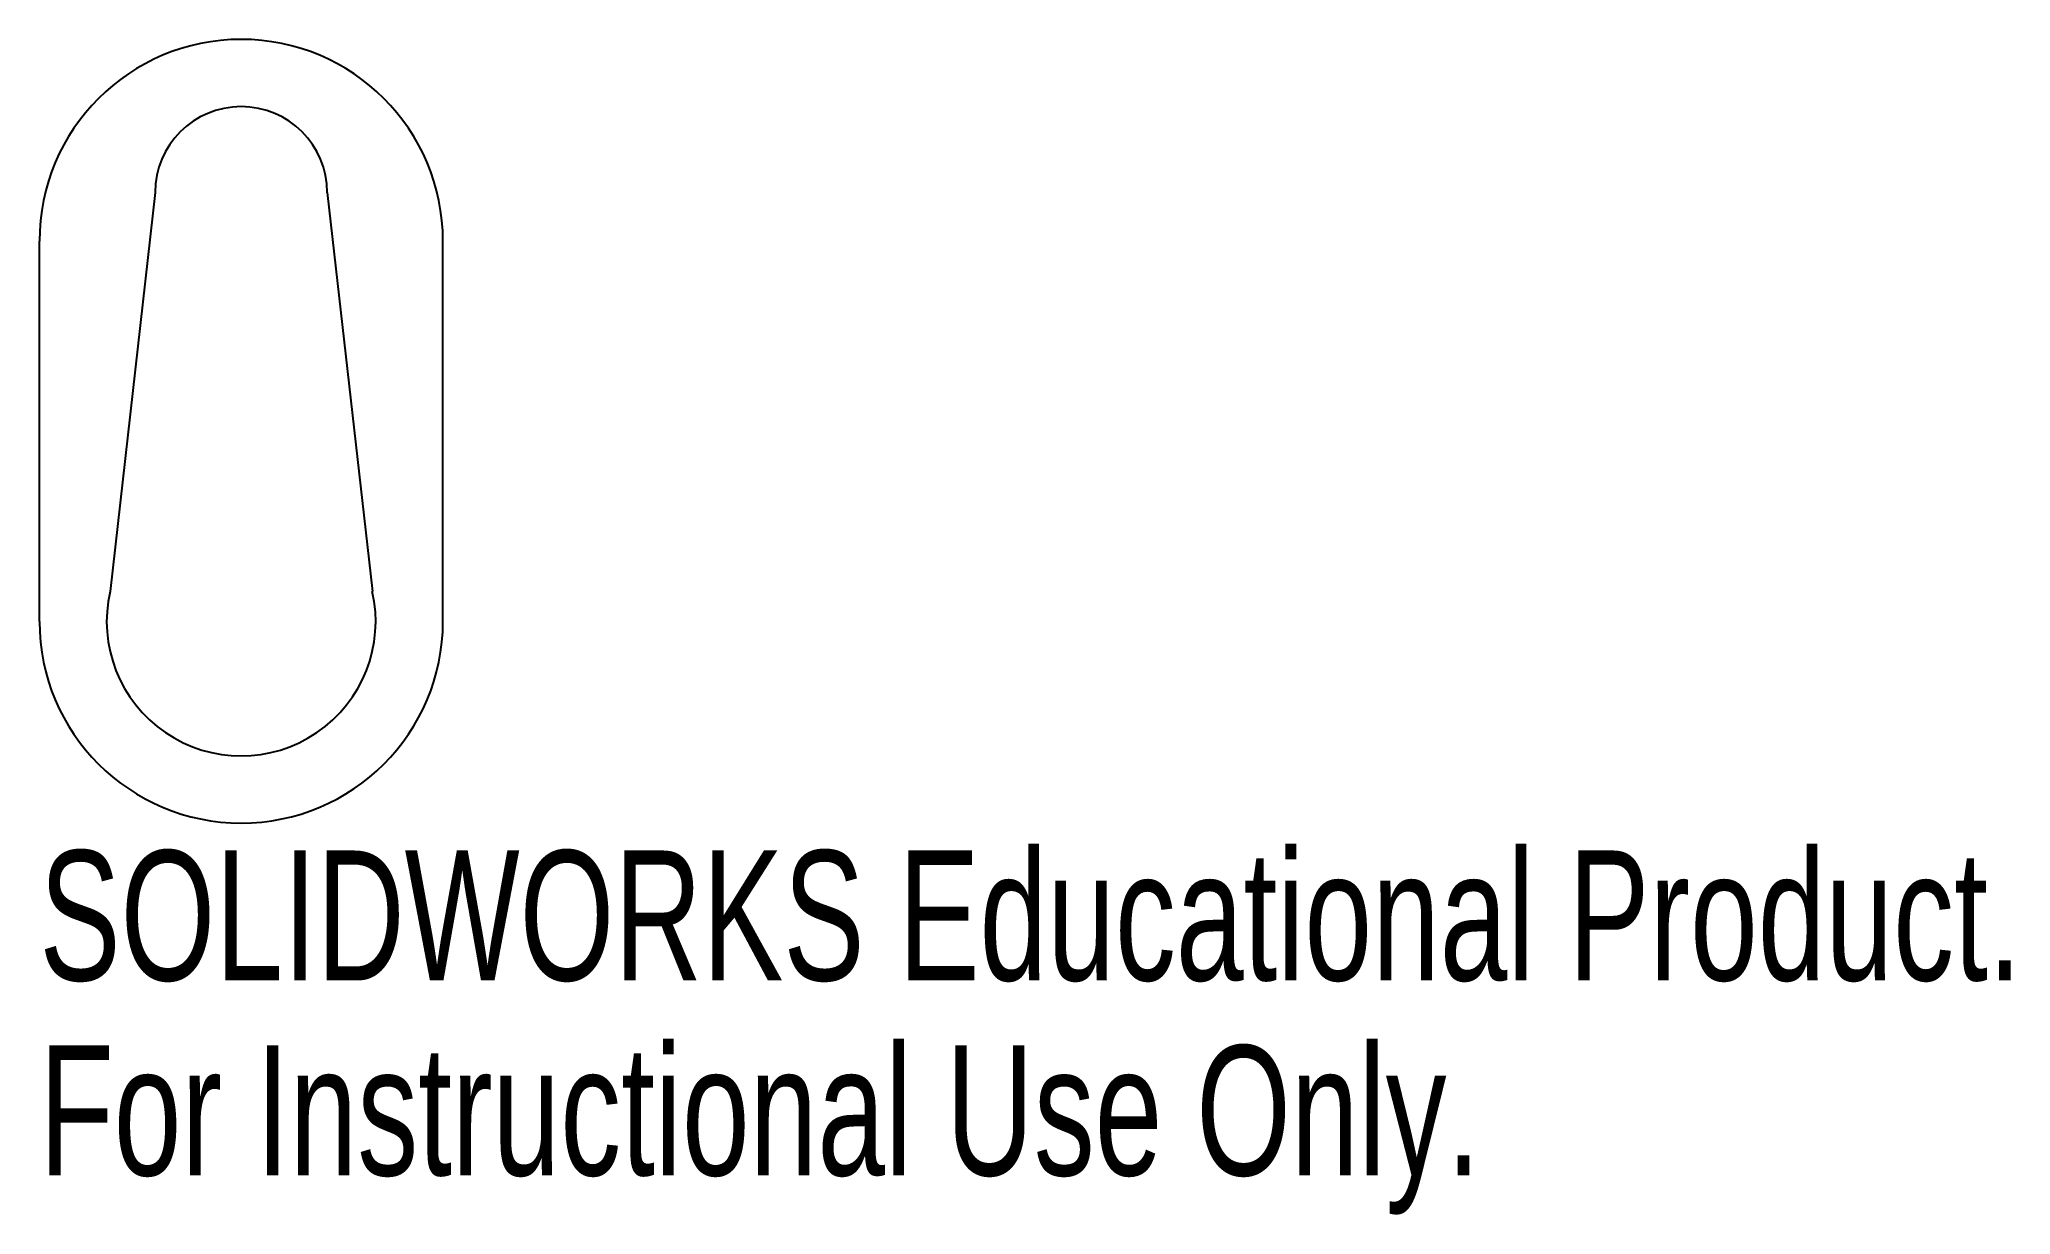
# Model space of a CAD drawing. Header units: millimetres. Extents: x 73.1 to 146.4, y 37.9 to 81.6.
import ezdxf

# ---------------------------------------------------------------- set-up
doc = ezdxf.new("R2010")
doc.units = ezdxf.units.MM
doc.styles.add('SLDTEXTSTYLE0', font='TXT', dxfattribs={"width": 0.7})

msp = doc.modelspace()

# ---------------------------------------------------------------- linework, layer by layer
at = {"color": 7, "linetype": 'Continuous', "lineweight": 25}
for p, q in [((77.385, 75.878), (75.711, 61.046)), ((83.785, 75.878), (85.46, 61.046)), ((73.085, 59.931), (73.085, 74.078)), ((88.085, 59.931), (88.085, 74.078))]:
    msp.add_line(p, q, dxfattribs=at)
for centre, radius, start, end in [((80.585, 74.078), 7.5, 0, 180), ((80.585, 75.878), 3.2, 0, 180), ((80.585, 59.931), 5, 167.11946, 12.88054), ((80.585, 59.931), 7.5, 180, 0)]:
    msp.add_arc(centre, radius, start, end, dxfattribs=at)

# ---------------------------------------------------------------- texts
at = {"color": 7, "linetype": 'Continuous', "char_height": 4.83362, "attachment_point": 1, "style": 'SLDTEXTSTYLE0'}
for s, insert in [('SOLIDWORKS Educational Product.', (73.085, 51.412)), ('For Instructional Use Only.', (73.085, 44.161))]:
    msp.add_mtext(s, dxfattribs=dict(at, insert=insert))

doc.saveas('drawing.dxf')
